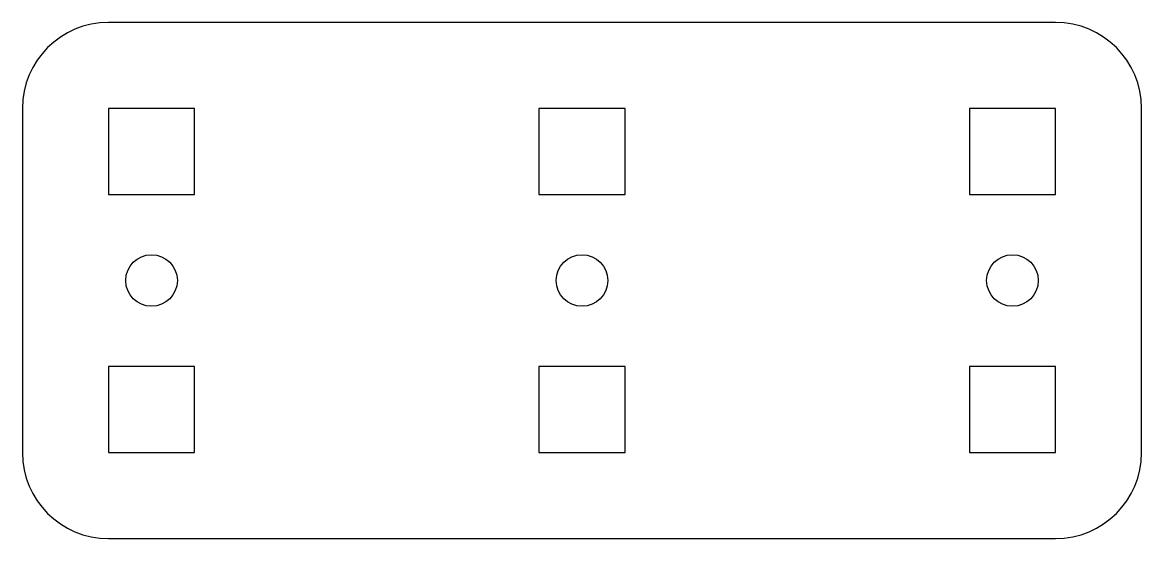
# Model space of a CAD drawing. Header units: millimetres. Extents: x 0 to 65, y 0 to 30.
import ezdxf

# ---------------------------------------------------------------- set-up
doc = ezdxf.new("R2010")
doc.units = ezdxf.units.MM

msp = doc.modelspace()

# ---------------------------------------------------------------- linework, layer by layer
at = {"color": 7, "linetype": 'Continuous', "lineweight": 25}
for p, q in [((60, 30), (5, 30)), ((0, 25), (0, 5)), ((5, 25), (5, 20)), ((10, 25), (5, 25)), ((10, 20), (10, 25)), ((30, 25), (30, 20)), ((35, 25), (30, 25)), ((35, 20), (35, 25)), ((55, 25), (55, 20)), ((60, 25), (55, 25)), ((60, 20), (60, 25)), ((65, 5), (65, 25)), ((5, 20), (10, 20)), ((30, 20), (35, 20)), ((55, 20), (60, 20)), ((10, 10), (5, 10)), ((5, 10), (5, 5)), ((10, 5), (10, 10)), ((35, 10), (30, 10)), ((30, 10), (30, 5)), ((35, 5), (35, 10)), ((60, 10), (55, 10)), ((55, 10), (55, 5)), ((60, 5), (60, 10)), ((5, 5), (10, 5)), ((30, 5), (35, 5)), ((55, 5), (60, 5)), ((5, 0), (60, 0))]:
    msp.add_line(p, q, dxfattribs=at)
for centre in [(7.5, 15), (32.5, 15), (57.5, 15)]:
    msp.add_circle(centre, 1.5, dxfattribs=at)
for centre, start, end in [((5, 25), 90, 180), ((60, 25), 0, 90), ((5, 5), 180, 270), ((60, 5), 270, 0)]:
    msp.add_arc(centre, 5, start, end, dxfattribs=at)

doc.saveas('drawing.dxf')
